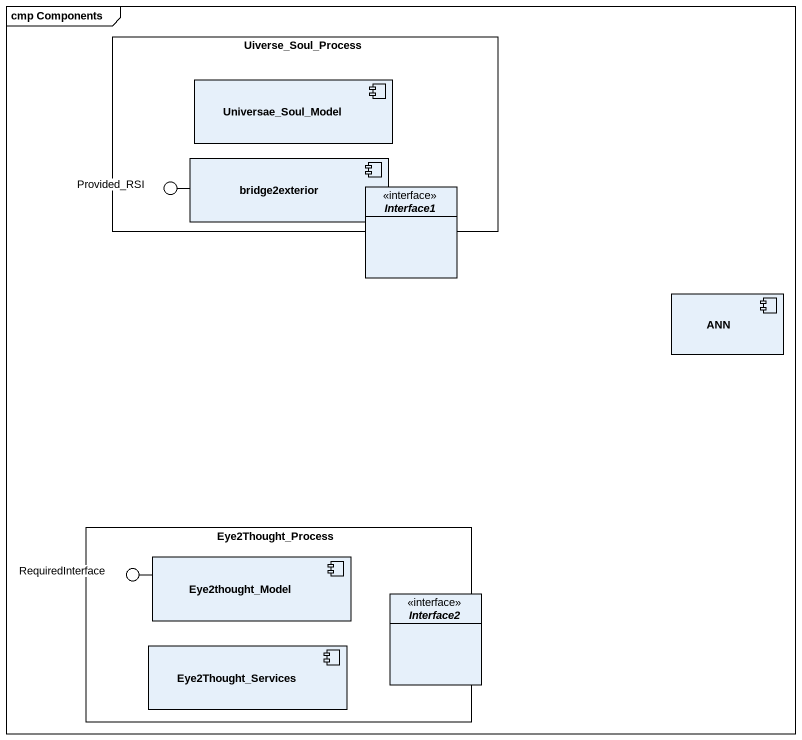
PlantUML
@startuml
mainframe cmp Components
allowmixing
hide circle
hide empty members
rectangle Uiverse_Soul_Process {
  component Universae_Soul_Model
  component bridge2exterior
}
() Provided_RSI
interface Interface1
component ANN
rectangle Eye2Thought_Process {
  component Eye2thought_Model
  component Eye2Thought_Services
}
() RequiredInterface
interface Interface2
bridge2exterior -left- Provided_RSI
Eye2thought_Model -left- RequiredInterface
@enduml
